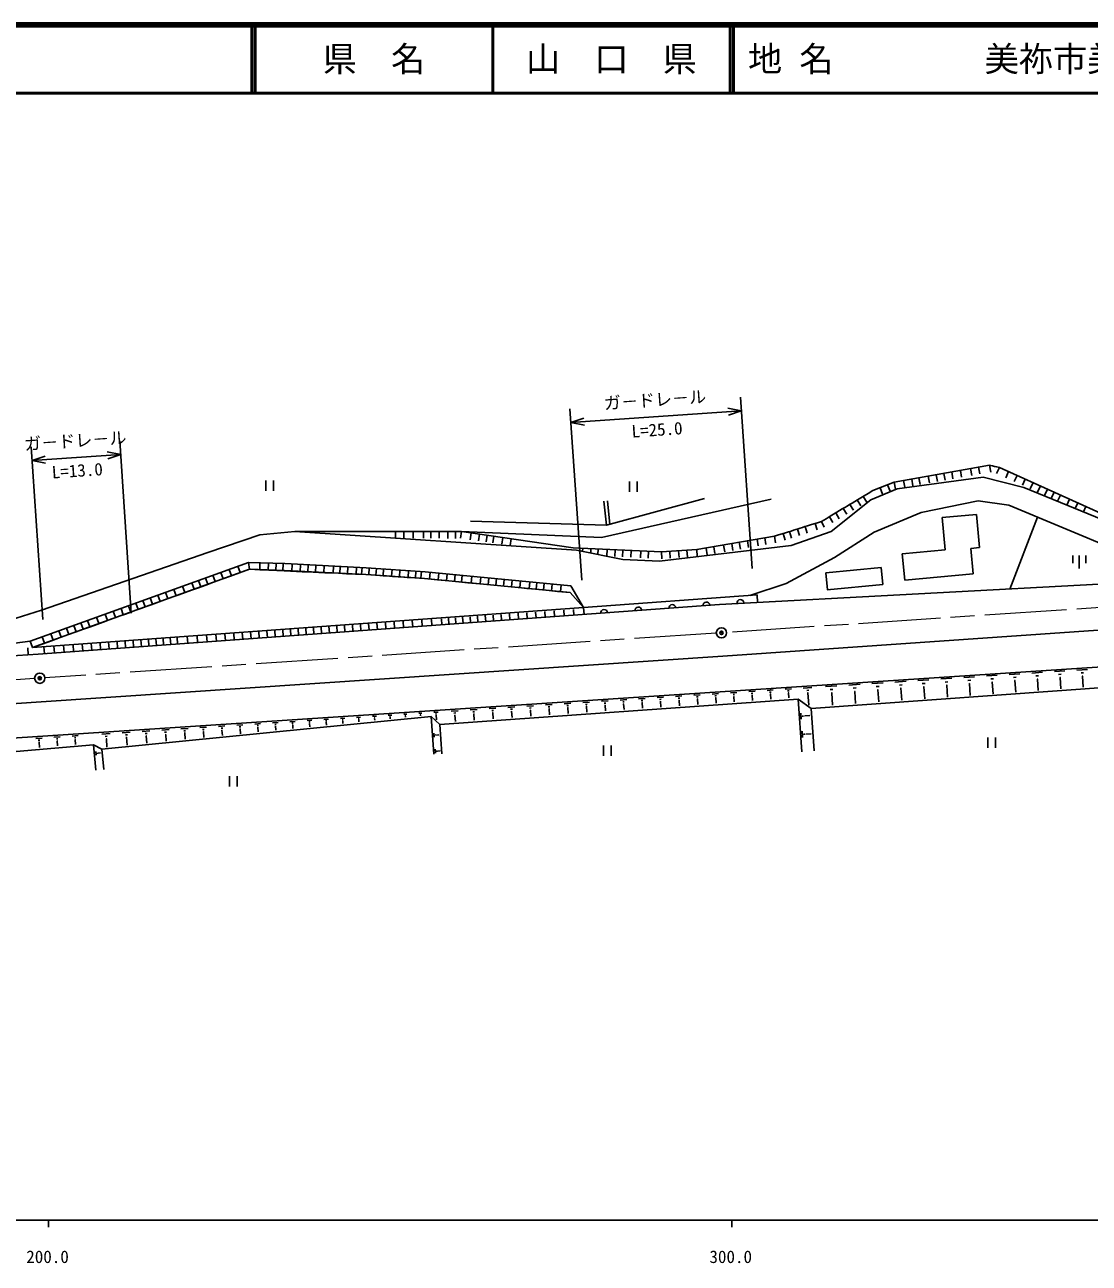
# Model space of a CAD drawing. Units: millimetres, scale not verified. Extents: x 40000 to 680000, y 20000 to 380000.
# Drawn here: x 264511 to 420323, y 198715 to 380000 of the extents above; entities that cross this region are included whole.
import ezdxf
from ezdxf.enums import TextEntityAlignment as Align

# ---------------------------------------------------------------- set-up
doc = ezdxf.new("R2010")
doc.units = ezdxf.units.MM
doc.header["$LTSCALE"] = 1000
doc.header["$PDMODE"] = 32
doc.header["$PDSIZE"] = 500
doc.linetypes.add('CHAIN', pattern=[18.5, 12, -1.5, 3.5, -1.5])
for name, color, linetype, lineweight in [('M-BGD', 7, 'Continuous', 25), ('M-BMK', 2, 'CHAIN', 13), ('M-BMK-SRVR', 3, 'Continuous', 25), ('M-STR-STRC', 7, 'Continuous', 25), ('M-TTL', 2, 'Continuous', 140), ('M-TTL-BAND', 7, 'Continuous', 25), ('M-TTL-LINE', 7, 'Continuous', 50), ('M-TTL-TXT', 7, 'Continuous', 13)]:
    doc.layers.add(name, color=color, linetype=linetype, lineweight=lineweight)
doc.styles.add('@ＭＳ ゴシック', font='')
doc.styles.add('ＭＳ ゴシック', font='')
doc.styles.get('@ＭＳ ゴシック').set_extended_font_data('@MS Gothic')
doc.styles.get('ＭＳ ゴシック').set_extended_font_data('MS Gothic')

msp = doc.modelspace()

# ---------------------------------------------------------------- linework, layer by layer
at = {"layer": 'M-BGD'}
for p, q in [((405726, 315512), (391771, 313055)), ((407182, 315213), (405726, 315512)), ((405726, 315512), (405899, 314527)), ((392196, 312048), (404803, 313768)), ((395397, 313693), (395570, 312708)), ((396754, 313932), (396928, 312947)), ((397941, 314141), (398114, 313156)), ((399055, 314337), (399229, 313352)), ((400197, 314538), (400371, 313554)), ((401466, 314762), (401640, 313777)), ((402961, 315025), (403135, 314040)), ((404133, 315231), (404306, 314246)), ((404803, 313768), (410745, 312279)), ((407182, 315213), (406768, 314303)), ((441240, 299738), (407182, 315213)), ((408512, 314609), (408098, 313699)), ((409772, 314036), (409359, 313126)), ((299817, 311799), (299817, 313299)), ((300942, 311799), (300942, 313299)), ((353050, 311623), (353050, 313123)), ((354175, 311623), (354175, 313123)), ((388378, 310444), (392196, 312048)), ((391771, 313055), (388635, 311804)), ((389697, 312228), (390068, 311299)), ((390812, 312673), (391183, 311744)), ((391771, 313055), (391955, 312006)), ((393149, 313297), (393322, 312313)), ((394347, 313508), (394521, 312524)), ((410968, 313493), (410554, 312583)), ((410745, 312279), (441240, 299738)), ((412102, 312978), (411688, 312067)), ((413179, 312488), (412765, 311578)), ((414202, 312023), (413788, 311113)), ((348929, 304943), (373764, 310553)), ((349655, 306732), (349291, 310257)), ((364016, 310674), (349655, 306732)), ((350144, 306866), (349788, 310308)), ((382558, 305822), (388378, 310444)), ((386373, 310443), (386889, 309586)), ((387252, 310972), (387768, 310115)), ((404069, 310305), (395701, 308614)), ((408551, 309677), (404069, 310305)), ((415176, 311581), (414762, 310671)), ((416104, 311159), (415690, 310249)), ((417418, 310562), (417025, 309696)), ((418653, 310001), (418280, 309180)), ((383223, 308548), (383739, 307691)), ((384329, 309213), (384844, 308356)), ((385303, 309799), (385818, 308943)), ((395701, 308614), (388863, 305727)), ((398784, 307852), (403831, 308314)), ((404275, 303464), (403831, 308314)), ((433557, 299225), (408551, 309677)), ((419819, 309471), (419465, 308693)), ((349655, 306732), (329753, 307332)), ((378736, 306541), (379036, 305587)), ((380197, 307001), (380497, 306047)), ((381151, 307302), (381521, 306466)), ((382301, 307993), (382816, 307136)), ((399215, 303152), (398784, 307852)), ((408713, 297404), (412769, 307914)), ((298898, 305332), (291327, 302768)), ((304025, 305848), (298898, 305332)), ((328452, 305821), (304025, 305848)), ((304025, 305848), (345261, 303097)), ((318763, 305832), (318762, 304865)), ((320012, 305830), (320011, 304830)), ((321369, 305829), (321368, 304829)), ((322869, 305827), (322868, 304827)), ((323965, 305826), (323964, 304826)), ((325149, 305825), (325148, 304825)), ((326431, 305823), (326430, 304823)), ((327538, 305822), (327537, 304822)), ((328452, 305821), (328309, 304831)), ((344807, 303450), (328452, 305821)), ((328452, 305821), (348929, 304943)), ((329851, 305618), (329707, 304629)), ((331091, 305439), (330948, 304449)), ((332195, 305278), (332052, 304289)), ((333185, 305135), (333042, 304145)), ((334503, 304944), (334359, 303954)), ((335685, 304773), (335542, 303783)), ((374248, 305128), (362871, 303169)), ((371698, 304689), (371867, 303703)), ((372835, 304885), (373005, 303899)), ((374248, 305128), (374418, 304142)), ((375499, 305522), (375800, 304568)), ((376465, 305826), (376765, 304872)), ((376674, 303787), (382558, 305822)), ((377615, 306188), (377915, 305234)), ((388863, 305727), (383036, 302000)), ((291327, 302768), (266944, 294324)), ((357696, 302836), (344807, 303450)), ((345261, 303097), (352034, 301718)), ((346195, 303384), (346173, 302911)), ((347387, 303327), (347356, 302670)), ((348419, 303278), (348380, 302462)), ((349745, 303215), (349697, 302216)), ((350913, 303159), (350865, 302160)), ((352044, 303105), (351996, 302107)), ((353260, 303047), (353212, 302049)), ((354683, 302980), (354635, 301981)), ((355806, 302926), (355758, 301927)), ((357439, 301486), (376674, 303787)), ((362871, 303169), (357696, 302836)), ((357696, 302836), (357760, 301838)), ((358941, 302916), (359005, 301918)), ((360214, 302998), (360278, 302000)), ((361440, 303077), (361504, 302079)), ((362871, 303169), (362935, 302171)), ((364228, 303403), (364398, 302418)), ((365374, 303600), (365544, 302615)), ((366793, 303845), (366963, 302859)), ((367985, 304050), (368155, 303064)), ((369100, 304242), (369270, 303256)), ((370288, 304446), (370457, 303461)), ((392953, 302578), (399215, 303152)), ((402996, 303347), (404275, 303464)), ((403338, 299614), (402996, 303347)), ((297251, 301303), (265294, 289768)), ((297251, 301303), (302569, 301134)), ((297410, 300297), (297251, 301303)), ((298896, 300230), (298941, 301229)), ((300147, 300172), (300192, 301171)), ((301265, 300121), (301310, 301120)), ((302270, 300076), (302315, 301075)), ((302569, 301134), (314506, 300518)), ((303611, 300014), (303656, 301013)), ((304814, 299960), (304859, 300959)), ((352034, 301718), (357439, 301486)), ((383036, 302000), (375947, 298231)), ((393309, 298696), (392953, 302578)), ((417927, 302297), (417927, 301172)), ((418865, 302297), (418865, 300422)), ((419802, 302297), (419802, 301172)), ((297410, 300297), (265634, 288828)), ((292382, 298482), (292043, 299423)), ((293531, 298897), (293192, 299838)), ((294749, 299337), (294410, 300277)), ((296040, 299803), (295701, 300743)), ((297410, 300297), (302527, 300135)), ((302527, 300135), (314446, 299520)), ((305948, 299908), (305994, 300907)), ((307085, 299856), (307130, 300855)), ((308291, 299801), (308337, 300800)), ((309639, 299739), (309684, 300738)), ((310649, 299693), (310695, 300692)), ((311773, 299642), (311819, 300641)), ((313032, 299585), (313078, 300584)), ((313816, 299563), (313883, 300551)), ((314446, 299520), (323033, 298940)), ((314506, 300518), (323115, 299937)), ((314862, 299492), (314929, 300490)), ((315907, 299422), (315975, 300419)), ((316953, 299351), (317020, 300349)), ((318214, 299266), (318281, 300263)), ((319348, 299189), (319415, 300187)), ((320628, 299103), (320695, 300100)), ((321697, 299031), (321764, 300028)), ((322507, 298976), (322603, 299972)), ((323115, 299937), (344443, 297872)), ((323759, 298870), (323855, 299865)), ((325010, 298749), (325106, 299744)), ((326260, 298628), (326357, 299623)), ((327403, 298517), (327499, 299513)), ((328451, 298416), (328547, 299411)), ((329872, 298278), (329969, 299274)), ((331154, 298154), (331250, 299149)), ((389861, 300567), (381771, 299789)), ((382013, 297270), (381771, 299789)), ((390103, 298048), (389861, 300567)), ((403338, 299614), (393309, 298696)), ((286654, 296415), (286314, 297355)), ((287929, 296875), (287590, 297816)), ((289298, 297369), (288958, 298310)), ((290270, 297720), (289931, 298661)), ((291297, 298091), (290957, 299031)), ((323033, 298940), (344347, 296877)), ((332338, 298039), (332435, 299035)), ((333471, 297930), (333567, 298925)), ((334594, 297821), (334691, 298816)), ((335753, 297709), (335850, 298704)), ((336992, 297589), (337088, 298584)), ((338353, 297457), (338450, 298452)), ((339351, 297361), (339447, 298356)), ((340436, 297255), (340533, 298251)), ((341622, 297141), (341718, 298136)), ((342921, 297015), (343017, 298010)), ((346314, 294693), (344443, 297872)), ((366207, 295136), (433966, 298752)), ((375947, 298231), (370626, 296460)), ((390103, 298048), (381975, 297266)), ((282152, 294790), (281812, 295730)), ((283221, 295176), (282881, 296116)), ((284316, 295571), (283977, 296512)), ((285455, 295982), (285115, 296923)), ((346314, 294693), (344347, 296877)), ((346314, 294693), (371701, 296538)), ((371701, 296538), (371782, 295434)), ((266944, 294324), (259135, 291882)), ((265634, 288828), (346314, 294693)), ((266468, 287886), (366207, 295136)), ((276622, 292794), (276283, 293735)), ((277809, 293222), (277469, 294163)), ((278938, 293630), (278598, 294570)), ((280027, 294023), (279688, 294963)), ((281093, 294408), (280753, 295348)), ((335527, 292906), (335467, 293764)), ((336770, 292996), (336709, 293852)), ((338043, 293089), (337982, 293942)), ((339347, 293184), (339287, 294034)), ((340685, 293281), (340625, 294129)), ((342056, 293381), (341996, 294226)), ((343462, 293483), (343402, 294325)), ((344903, 293588), (344843, 294427)), ((346387, 293695), (346314, 294693)), ((272044, 291141), (271704, 292082)), ((273055, 291506), (272715, 292447)), ((274013, 291852), (273673, 292793)), ((275363, 292339), (275023, 293280)), ((309095, 290985), (309031, 291896)), ((310230, 291067), (310166, 291976)), ((311376, 291150), (311312, 292057)), ((312536, 291235), (312472, 292139)), ((313712, 291320), (313648, 292222)), ((314909, 291407), (314845, 292307)), ((316128, 291496), (316065, 292393)), ((317374, 291586), (317311, 292481)), ((318650, 291679), (318587, 292571)), ((319958, 291774), (319895, 292664)), ((321302, 291872), (321240, 292759)), ((322685, 291972), (322623, 292857)), ((324110, 292076), (324048, 292957)), ((325580, 292183), (325518, 293061)), ((326587, 292256), (326525, 293132)), ((327616, 292331), (327555, 293205)), ((328669, 292407), (328607, 293280)), ((329746, 292486), (329684, 293356)), ((330848, 292566), (330787, 293434)), ((331976, 292648), (331915, 293513)), ((333132, 292732), (333071, 293595)), ((334315, 292818), (334254, 293679)), ((439288, 292592), (366712, 287553)), ((267377, 289457), (267038, 290398)), ((268647, 289915), (268308, 290856)), ((269845, 290348), (269506, 291288)), ((270976, 290756), (270636, 291696)), ((283776, 289144), (283708, 290107)), ((284838, 289221), (284770, 290182)), ((285876, 289297), (285808, 290255)), ((286891, 289370), (286823, 290327)), ((288373, 289478), (288306, 290431)), ((289809, 289582), (289742, 290533)), ((291202, 289684), (291135, 290631)), ((292556, 289782), (292489, 290727)), ((293873, 289878), (293806, 290820)), ((295156, 289971), (295090, 290911)), ((296409, 290062), (296343, 290999)), ((297635, 290151), (297569, 291086)), ((298837, 290239), (298771, 291171)), ((300019, 290325), (299953, 291255)), ((301182, 290409), (301117, 291337)), ((302331, 290493), (302266, 291418)), ((303469, 290575), (303403, 291498)), ((304598, 290658), (304533, 291578)), ((305722, 290739), (305657, 291658)), ((306844, 290821), (306779, 291737)), ((307968, 290903), (307903, 291816)), ((265294, 289768), (243241, 286847)), ((265001, 287789), (264935, 288787)), ((265634, 288828), (265294, 289768)), ((267393, 287951), (267322, 288949)), ((268848, 288054), (268777, 289051)), ((270267, 288154), (270197, 289152)), ((271650, 288262), (271581, 289249)), ((273001, 288361), (272931, 289345)), ((274318, 288456), (274248, 289438)), ((275602, 288550), (275533, 289529)), ((276856, 288641), (276787, 289617)), ((278080, 288730), (278011, 289704)), ((279274, 288817), (279205, 289788)), ((280440, 288901), (280371, 289871)), ((281578, 288984), (281510, 289951)), ((282690, 289065), (282622, 290030)), ((165476, 269178), (443921, 287462)), ((266468, 287886), (184644, 282513)), ((366712, 287553), (266934, 280901)), ((405281, 284674), (406860, 284778)), ((408603, 284892), (410172, 284995)), ((411916, 285110), (413475, 285212)), ((412531, 284680), (412921, 284706)), ((415219, 285327), (416768, 285428)), ((415830, 284900), (416218, 284925)), ((418512, 285543), (420051, 285644)), ((419119, 285119), (419504, 285144)), ((419294, 284667), (419390, 284673)), ((419342, 284670), (419450, 283019)), ((378465, 282913), (379728, 282996)), ((379608, 279911), (434054, 283816)), ((381739, 283128), (383389, 283236)), ((385132, 283351), (386772, 283459)), ((385780, 282899), (386190, 282926)), ((388516, 283573), (390145, 283680)), ((389159, 283124), (389566, 283151)), ((391889, 283795), (393508, 283901)), ((392528, 283349), (392933, 283375)), ((392712, 282873), (392813, 282880)), ((392762, 282876), (392878, 281113)), ((395252, 284015), (396861, 284121)), ((395887, 283572), (396290, 283599)), ((396070, 283100), (396170, 283106)), ((396120, 283103), (396235, 281354)), ((398605, 284236), (400204, 284341)), ((399236, 283795), (399636, 283822)), ((399418, 283325), (399518, 283332)), ((399468, 283329), (399581, 281594)), ((401948, 284455), (403537, 284559)), ((402575, 284018), (402972, 284044)), ((402755, 283551), (402855, 283557)), ((402805, 283554), (402918, 281833)), ((405904, 284239), (406299, 284265)), ((406083, 283775), (406182, 283782)), ((406132, 283778), (406244, 282072)), ((409223, 284460), (409615, 284486)), ((409401, 283999), (409499, 284006)), ((409450, 284002), (409561, 282310)), ((412708, 284222), (412806, 284229)), ((412757, 284226), (412867, 282547)), ((416006, 284445), (416103, 284451)), ((416054, 284448), (416164, 282783)), ((325271, 277593), (377705, 281303)), ((348929, 280974), (349903, 281038)), ((351648, 281152), (352615, 281216)), ((354360, 281330), (355321, 281393)), ((354740, 281066), (354980, 281082)), ((357066, 281508), (358020, 281571)), ((357442, 281245), (357681, 281261)), ((359765, 281685), (360712, 281747)), ((360138, 281425), (360375, 281440)), ((360246, 281146), (360305, 281150)), ((360275, 281148), (360330, 280324)), ((362457, 281862), (363397, 281924)), ((362828, 281603), (363063, 281619)), ((362934, 281327), (362993, 281331)), ((362964, 281329), (363017, 280514)), ((365142, 282038), (366075, 282100)), ((365510, 281781), (365743, 281797)), ((365616, 281507), (365674, 281511)), ((365645, 281509), (365698, 280704)), ((367820, 282214), (368746, 282275)), ((368186, 281959), (368417, 281974)), ((368291, 281687), (368349, 281691)), ((368320, 281689), (368372, 280893)), ((370491, 282390), (371411, 282450)), ((370854, 282136), (371084, 282151)), ((370959, 281866), (371016, 281870)), ((370988, 281868), (371039, 281082)), ((373156, 282565), (374069, 282625)), ((373517, 282313), (373745, 282328)), ((373620, 282045), (373677, 282049)), ((373649, 282047), (373700, 281270)), ((375814, 282739), (376720, 282799)), ((376172, 282490), (376398, 282504)), ((376275, 282223), (376331, 282227)), ((376303, 282225), (376353, 281458)), ((377705, 281303), (379608, 279911)), ((377705, 281303), (378259, 273581)), ((378964, 282565), (379279, 282586)), ((379107, 282194), (379186, 282200)), ((379147, 282197), (379265, 280399)), ((382390, 282674), (382803, 282701)), ((382577, 282189), (382680, 282196)), ((382629, 282192), (382747, 280387)), ((385966, 282418), (386068, 282424)), ((386017, 282421), (386134, 280629)), ((389344, 282646), (389446, 282652)), ((389395, 282649), (389511, 280872)), ((165159, 274014), (266934, 280901)), ((322195, 279218), (322635, 279247)), ((324378, 279362), (325014, 279403)), ((324629, 279186), (324788, 279197)), ((326924, 279529), (327954, 279597)), ((327331, 279245), (327588, 279262)), ((329699, 279711), (330722, 279778)), ((330103, 279429), (330359, 279446)), ((332467, 279893), (333483, 279960)), ((332868, 279613), (333122, 279630)), ((332984, 279315), (333047, 279319)), ((333015, 279317), (333076, 278396)), ((335228, 280074), (336237, 280140)), ((335627, 279796), (335879, 279813)), ((335741, 279500), (335804, 279504)), ((335773, 279502), (335832, 278591)), ((337982, 280255), (338984, 280321)), ((338378, 279979), (338628, 279995)), ((338491, 279685), (338554, 279689)), ((338523, 279687), (338582, 278785)), ((340729, 280435), (341724, 280501)), ((341122, 280161), (341371, 280178)), ((341235, 279869), (341297, 279873)), ((341266, 279871), (341325, 278979)), ((343469, 280615), (344458, 280680)), ((343859, 280343), (344106, 280359)), ((343972, 280053), (344033, 280057)), ((344002, 280055), (344060, 279173)), ((346203, 280795), (347184, 280859)), ((346590, 280525), (346835, 280541)), ((346701, 280236), (346762, 280240)), ((346732, 280238), (346789, 279366)), ((349313, 280705), (349557, 280721)), ((349424, 280419), (349485, 280423)), ((349454, 280421), (349511, 279559)), ((352030, 280886), (352272, 280902)), ((352140, 280602), (352200, 280606)), ((352170, 280604), (352226, 279751)), ((354849, 280784), (354909, 280788)), ((354879, 280786), (354934, 279942)), ((357551, 280965), (357610, 280969)), ((357580, 280967), (357635, 280133)), ((378105, 279229), (378169, 278332)), ((379608, 279911), (380052, 273709)), ((323977, 278761), (275778, 273939)), ((295552, 277469), (296448, 277528)), ((298186, 277642), (299037, 277698)), ((298522, 277408), (298734, 277422)), ((300776, 277812), (301582, 277865)), ((301094, 277590), (301295, 277603)), ((303321, 277979), (304084, 278029)), ((303622, 277769), (303813, 277782)), ((303709, 277545), (303757, 277548)), ((303733, 277546), (303769, 276990)), ((305824, 278143), (306544, 278191)), ((306108, 277945), (306288, 277957)), ((306190, 277733), (306235, 277736)), ((306212, 277735), (306245, 277238)), ((308284, 278305), (308962, 278349)), ((308552, 278118), (308721, 278129)), ((308629, 277919), (308671, 277922)), ((308650, 277920), (308679, 277482)), ((310703, 278464), (311339, 278506)), ((310954, 278288), (311113, 278299)), ((311026, 278101), (311066, 278104)), ((311046, 278103), (311071, 277721)), ((313080, 278620), (313676, 278659)), ((313315, 278456), (313465, 278465)), ((313383, 278280), (313420, 278283)), ((313402, 278282), (313423, 277956)), ((315417, 278773), (315974, 278810)), ((315637, 278620), (315776, 278629)), ((315700, 278457), (315735, 278459)), ((315718, 278458), (315735, 278187)), ((317715, 278924), (318232, 278958)), ((317919, 278782), (318049, 278790)), ((317978, 278630), (318010, 278632)), ((317994, 278631), (318008, 278415)), ((319974, 279073), (320453, 279104)), ((320163, 278941), (320283, 278949)), ((320217, 278800), (320247, 278802)), ((320232, 278801), (320243, 278638)), ((322369, 279097), (322479, 279104)), ((322419, 278968), (322446, 278969)), ((322432, 278968), (322440, 278858)), ((325271, 277593), (323977, 278761)), ((323977, 278761), (324369, 273215)), ((324701, 278999), (324741, 279002)), ((324721, 279001), (324768, 278281)), ((325271, 277593), (325575, 273300)), ((327448, 278943), (327512, 278947)), ((327480, 278945), (327542, 278004)), ((330219, 279129), (330283, 279133)), ((330251, 279131), (330312, 278200)), ((378398, 278912), (378414, 278688)), ((378673, 278847), (378677, 278791)), ((378675, 278819), (379431, 278874)), ((266116, 275536), (267039, 275597)), ((268782, 275711), (269685, 275770)), ((271428, 275885), (272310, 275943)), ((271776, 275642), (271996, 275656)), ((275799, 276172), (277031, 276253)), ((276285, 275832), (276593, 275853)), ((278767, 276367), (279949, 276444)), ((279234, 276041), (279529, 276061)), ((279368, 275694), (279442, 275699)), ((279405, 275696), (279479, 274561)), ((281685, 276558), (282818, 276633)), ((282132, 276247), (282415, 276265)), ((282261, 275914), (282332, 275919)), ((282296, 275916), (282366, 274849)), ((284554, 276747), (285638, 276818)), ((284982, 276448), (285253, 276466)), ((285105, 276130), (285172, 276135)), ((285139, 276132), (285204, 275133)), ((287375, 276932), (288410, 277000)), ((287783, 276647), (288042, 276664)), ((287900, 276343), (287965, 276347)), ((287933, 276345), (287994, 275412)), ((290147, 277114), (291135, 277179)), ((290537, 276842), (290784, 276858)), ((290649, 276552), (290711, 276556)), ((290680, 276554), (290737, 275687)), ((292873, 277293), (293814, 277355)), ((293244, 277034), (293479, 277049)), ((293351, 276757), (293410, 276761)), ((293380, 276759), (293433, 275956)), ((295905, 277222), (296129, 277237)), ((296007, 276959), (296063, 276963)), ((296035, 276961), (296084, 276222)), ((298618, 277158), (298671, 277161)), ((298645, 277160), (298689, 276482)), ((301185, 277353), (301236, 277356)), ((301211, 277355), (301251, 276738)), ((324401, 276307), (324443, 275704)), ((324598, 276093), (324608, 275943)), ((324783, 276050), (324785, 276012)), ((324784, 276031), (325129, 276055)), ((378294, 276587), (378359, 275690)), ((378587, 276270), (378603, 276046)), ((378862, 276205), (378866, 276149)), ((378864, 276177), (379621, 276232)), ((405502, 274172), (405502, 275672)), ((406627, 274172), (406627, 275672)), ((274554, 274616), (220095, 269915)), ((266481, 275282), (266711, 275297)), ((266585, 275010), (266643, 275014)), ((266614, 275012), (266666, 274226)), ((269138, 275463), (269364, 275477)), ((269241, 275197), (269297, 275201)), ((269269, 275199), (269319, 274441)), ((271876, 275383), (271931, 275386)), ((271903, 275385), (271951, 274655)), ((275778, 273939), (274554, 274616)), ((274554, 274616), (274928, 270880)), ((275778, 273939), (276073, 270995)), ((276425, 275470), (276502, 275475)), ((276464, 275473), (276543, 274267)), ((324567, 273958), (324610, 273355)), ((324764, 273745), (324775, 273594)), ((349208, 273005), (349208, 274505)), ((350333, 273005), (350333, 274505)), ((274903, 273644), (274960, 273072)), ((275096, 273447), (275110, 273303)), ((275273, 273410), (275277, 273374)), ((275275, 273392), (275578, 273423)), ((324949, 273701), (324951, 273663)), ((324950, 273682), (325296, 273707)), ((294494, 268492), (294494, 269992)), ((295619, 268492), (295619, 269992))]:
    msp.add_line(p, q, dxfattribs=at)
for centre in [(369273, 295353), (349325, 293908), (354312, 294270), (359299, 294631), (364286, 294992)]:
    msp.add_arc(centre, 500, 4.14296, 184.14296, dxfattribs=at)
for points in [[(407182, 315213), (406454, 315363), (406454, 315363), (405726, 315512)], [(405726, 315512), (406454, 315363), (406454, 315363), (407182, 315213)], [(381151, 307302), (384893, 309553), (384893, 309553), (388635, 311804)], [(374248, 305128), (377700, 306215), (377700, 306215), (381151, 307302)], [(297410, 300297), (281522, 294562), (281522, 294562), (265634, 288828)], [(314446, 299520), (305928, 299909), (305928, 299909), (297410, 300297)], [(323033, 298940), (318740, 299230), (318740, 299230), (314446, 299520)], [(344347, 296877), (333690, 297909), (333690, 297909), (323033, 298940)]]:
    msp.add_open_spline(points, degree=3, dxfattribs=at)
at = {"layer": 'M-BMK'}
for p, q in [((453914, 296824), (367231, 291045)), ((365734, 290946), (267453, 284393)), ((265956, 284294), (167674, 277742))]:
    msp.add_line(p, q, dxfattribs=at)
at = {"layer": 'M-BMK-SRVR'}
for centre in [(366483, 290995), (266704, 284344)]:
    msp.add_circle(centre, 750, dxfattribs=at)
for p in [(366483, 290995), (266704, 284344)]:
    msp.add_point(p, dxfattribs=at)
at = {"layer": 'M-STR-STRC'}
for p, q in [((370985, 300398), (369260, 325495)), ((346044, 298684), (344319, 323781)), ((369398, 323499), (344456, 321785)), ((369398, 323499), (367435, 323883)), ((367506, 322850), (369398, 323499)), ((346348, 322434), (344456, 321785)), ((344456, 321785), (346419, 321401)), ((280099, 293890), (278420, 319078)), ((267133, 292947), (265448, 318214)), ((278553, 317083), (276591, 317471)), ((278553, 317083), (265581, 316218)), ((267475, 316863), (265581, 316218)), ((265581, 316218), (267543, 315830)), ((276660, 316438), (278553, 317083))]:
    msp.add_line(p, q, dxfattribs=at)
at = {"layer": 'M-TTL'}
msp.add_line((680000, 380000), (40000, 380000), dxfattribs=at)
at = {"layer": 'M-TTL-BAND'}
for p, q in [((40000, 205000), (579000, 205000)), ((268000, 205000), (268000, 204000)), ((368000, 205000), (368000, 204000))]:
    msp.add_line(p, q, dxfattribs=at)
at = {"layer": 'M-TTL-LINE'}
for p, q in [((297750, 380000), (297750, 370000)), ((298250, 380000), (298250, 370000)), ((333000, 380000), (333000, 370000)), ((367750, 380000), (367750, 370000)), ((368250, 380000), (368250, 370000)), ((40000, 370000), (680000, 370000))]:
    msp.add_line(p, q, dxfattribs=at)

# ---------------------------------------------------------------- texts
at = {"layer": 'M-STR-STRC', "style": 'ＭＳ ゴシック'}
for rotation, p in [(3.931, (356858, 323640)), (3.814, (272001, 317648))]:
    msp.add_text('ガ－ドレ－ル', height=1833, rotation=rotation, dxfattribs=at).set_placement(p, align=Align.BOTTOM_CENTER)
at = {"layer": 'M-STR-STRC', "style": '@ＭＳ ゴシック'}
for s, rotation, p in [('L=25.0', 3.931, (356996, 321645)), ('L=13.0', 3.814, (272134, 315653))]:
    msp.add_text(s, height=1833, rotation=rotation, dxfattribs=at).set_placement(p, align=Align.TOP_CENTER)
at = {"layer": 'M-TTL-BAND', "style": 'ＭＳ ゴシック'}
for s, p in [('200.0', (267844, 198195)), ('300.0', (367844, 198195))]:
    msp.add_text(s, height=1833, dxfattribs=at).set_placement(p, align=Align.BOTTOM_CENTER)
at = {"layer": 'M-TTL-TXT', "style": 'ＭＳ ゴシック'}
for s, p in [('県\u3000名', (315625, 375000)), ('山\u3000口\u3000県', (350375, 375000))]:
    msp.add_text(s, height=3666, dxfattribs=at).set_placement(p, align=Align.MIDDLE_CENTER)
for s, p in [('地 名', (370380, 375000)), ('美祢市美東町絵堂', (405024, 375000))]:
    msp.add_text(s, height=3666, dxfattribs=at).set_placement(p, align=Align.MIDDLE_LEFT)

doc.saveas('drawing.dxf')
